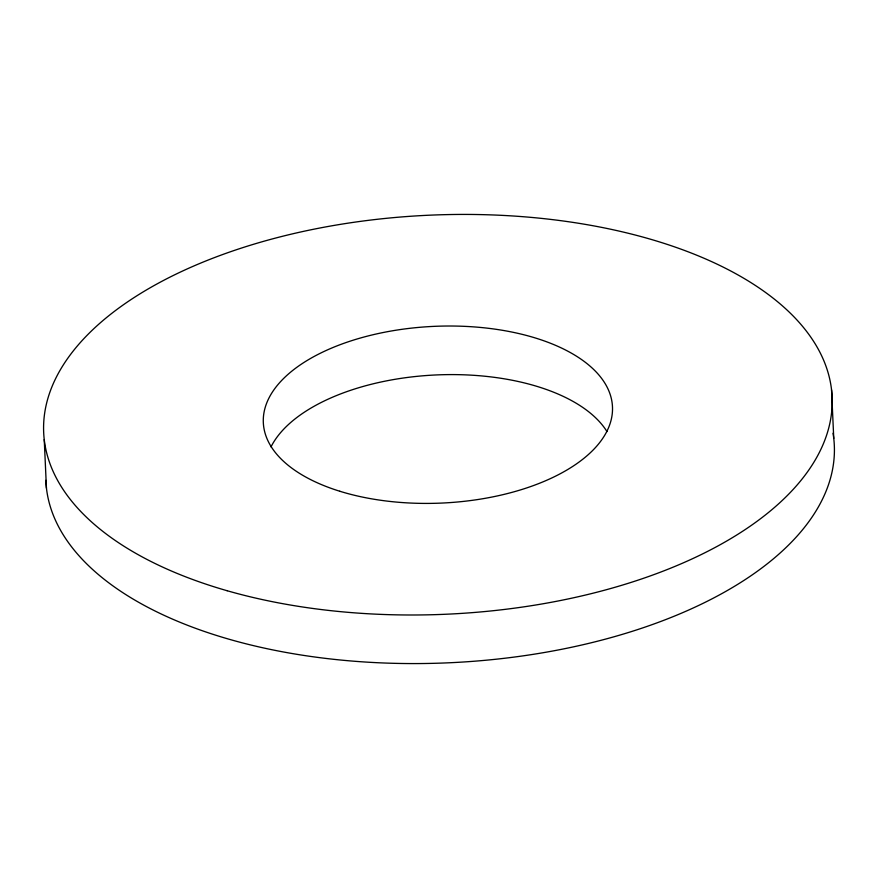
<?xml version="1.0" encoding="UTF-8"?>
<svg xmlns="http://www.w3.org/2000/svg" width="878" height="878" viewBox="0 0 878 878"><rect width="100%" height="100%" fill="white"/><g stroke="black" fill="none" stroke-linecap="round" stroke-linejoin="round"><path stroke-width="1.32" d="M831.554 389.865L833.76 438.429M44.24 439.571L46.446 488.135M833.024 433.238A394.617 199.69 -2.6 0 1 460.335 662.188A394.617 199.69 -2.6 0 1 45.854 480.321M271.006 446.891A174.755 88.437 -2.6 0 1 436.037 374.95A174.755 88.437 -2.6 0 1 606.983 431.592M227.139 590.729A394.617 199.69 -2.6 0 0 831.894 409.455A394.617 199.69 -2.6 0 0 254.653 243.941A394.617 199.69 -2.6 0 0 227.139 590.729M339.786 491.241A174.755 88.437 -2.6 0 0 612.054 415.294A174.755 88.437 -2.6 0 0 361.846 337.613A174.755 88.437 -2.6 0 0 339.786 491.241"/></g></svg>
